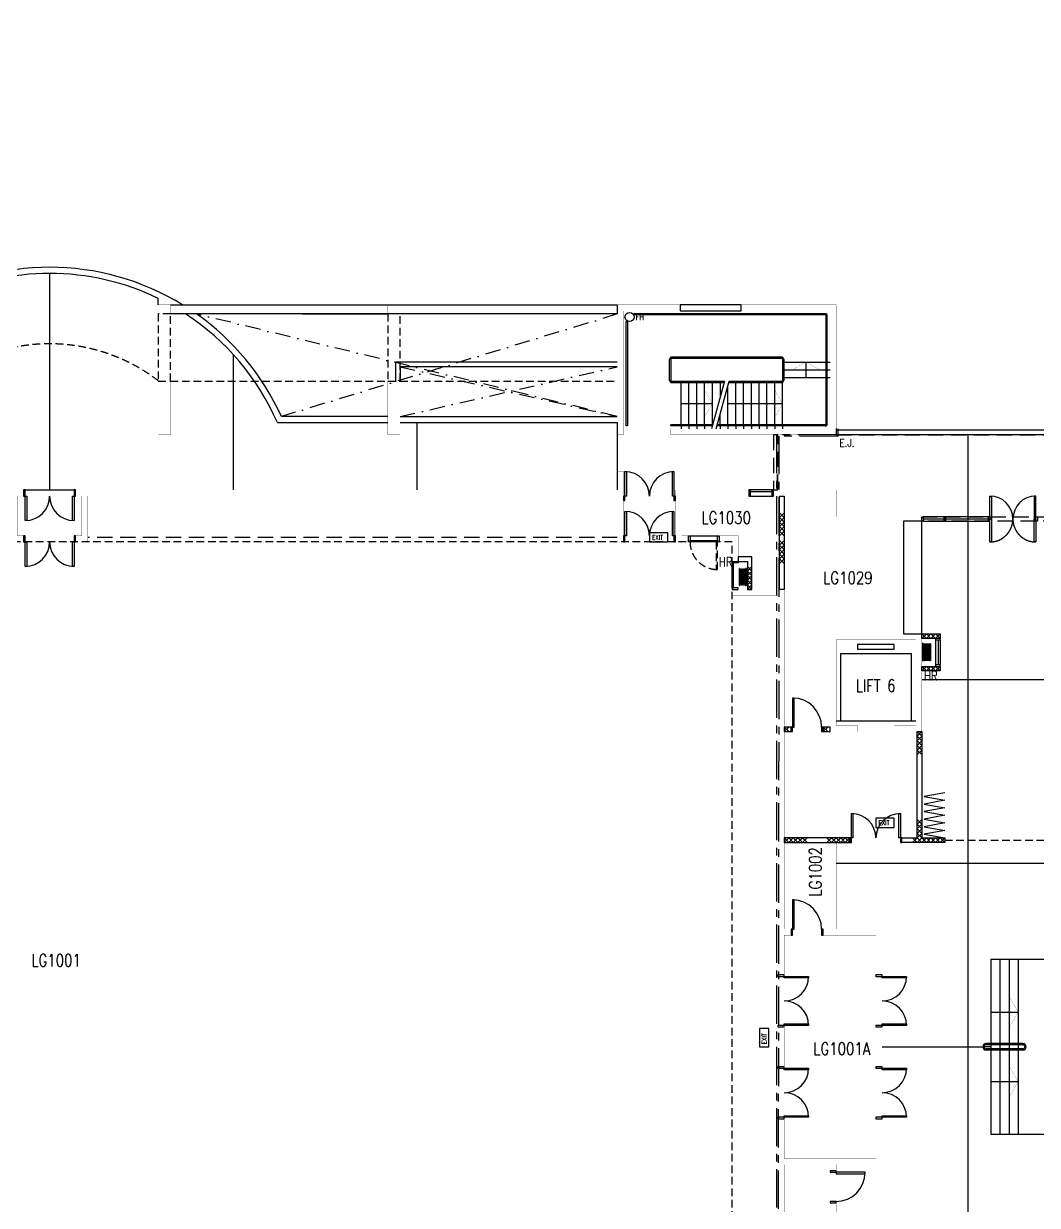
# Model space of a CAD drawing. Extents: x -163000 to 184253, y -124935 to 90032.
# Drawn here: x -102850 to -69725, y -57681 to -19061 of the extents above; entities that cross this region are included whole.
import ezdxf

# ---------------------------------------------------------------- set-up
doc = ezdxf.new("R2010")
doc.units = 0
doc.header["$LTSCALE"] = 1000
doc.header["$MEASUREMENT"] = 0
for name, pattern in [('s1118a$0$CENTER', [2, 1.25, -0.25, 0.25, -0.25]), ('s1118a$0$DASHDOT', [1, 0.5, -0.25, 0, -0.25]), ('s1118a$0$DASHED', [0.75, 0.5, -0.25]), ('s1118a$0$HIDDEN', [0.375, 0.25, -0.125])]:
    doc.linetypes.add(name, pattern=pattern)
doc.layers.get('0').update_dxf_attribs({"linetype": 'CONTINUOUS'})
for name, color, linetype in [('s1118a$0$19', 7, 'CONTINUOUS'), ('s1118a$0$20', 7, 'CONTINUOUS'), ('s1118a$0$22', 7, 'CONTINUOUS'), ('s1118a$0$23', 7, 'CONTINUOUS'), ('s1118a$0$25', 7, 'CONTINUOUS'), ('s1118a$0$29', 7, 'CONTINUOUS'), ('s1118a$0$30', 2, 'CONTINUOUS'), ('s1118a$0$31', 10, 'CONTINUOUS'), ('s1118a$0$42', 7, 'CONTINUOUS'), ('s1118a$0$56', 7, 'CONTINUOUS'), ('s1118a$0$6', 7, 'CONTINUOUS'), ('s1118a$0$7', 7, 'CONTINUOUS'), ('s1118a$0$ROOM-NO', 4, 'CONTINUOUS')]:
    doc.layers.add(name, color=color, linetype=linetype)
doc.styles.add('s1118a$0$STANDARD', font='SIMPLEX', dxfattribs={"width": 0.8})

# ---------------------------------------------------------------- blocks, each defined once
blk = doc.blocks.new('s1118a$0$D1700A')
at = {"layer": 's1118a$0$30', "color": 14, "linetype": 'Continuous'}
for points in [[(0.05, 0.2), (0.05, 1), (0.1, 1), (0.1, 0.2)], [(1.6, 0.2), (1.6, 1), (1.65, 1), (1.65, 0.2)], [(0, 0.2), (0, 0), (0.05, 0), (0.05, 0.2)], [(1.65, 0.2), (1.65, 0), (1.7, 0), (1.7, 0.2)]]:
    blk.add_lwpolyline(points, close=True, dxfattribs=at)
for centre, start, end in [((0.05, 0.2), 0, 90), ((1.650003, 0.2), 90, 180)]:
    blk.add_arc(centre, 0.800001, start, end, dxfattribs=at)
blk = doc.blocks.new('s1118a$0$D1050B')
at = {"layer": 's1118a$0$30', "color": 14, "linetype": 'Continuous'}
for points in [[(0.05, 0.15), (0.1, 0.15), (0.1, 1.1), (0.05, 1.1)], [(0, 0), (0.05, 0), (0.05, 0.15), (0, 0.15)], [(1, 0), (1.05, 0), (1.05, 0.15), (1, 0.15)]]:
    blk.add_lwpolyline(points, close=True, dxfattribs=at)
blk.add_arc((0.05, 0.150001), 0.950006, 0, 90, dxfattribs=at)
blk = doc.blocks.new('s1118a$0$D1700B')
at = {"layer": 's1118a$0$30', "color": 14, "linetype": 'Continuous'}
for points in [[(0.05, 0.15), (0.05, 0.95), (0.1, 0.95), (0.1, 0.15)], [(1.6, 0.15), (1.6, 0.95), (1.65, 0.95), (1.65, 0.15)], [(0, 0.15), (0, 0), (0.05, 0), (0.05, 0.15)], [(1.65, 0.15), (1.65, 0), (1.7, 0), (1.7, 0.15)]]:
    blk.add_lwpolyline(points, close=True, dxfattribs=at)
for centre, start, end in [((0.05, 0.150001), 0, 90), ((1.65001, 0.150001), 90, 180)]:
    blk.add_arc(centre, 0.800005, start, end, dxfattribs=at)
blk = doc.blocks.new('s1118a$0$D1050A')
at = {"layer": 's1118a$0$30', "color": 14, "linetype": 'Continuous'}
for points in [[(0.05, 0.2), (0.1, 0.2), (0.1, 1.15), (0.05, 1.15)], [(0, 0), (0.05, 0), (0.05, 0.2), (0, 0.2)], [(1, 0), (1.05, 0), (1.05, 0.2), (1, 0.2)]]:
    blk.add_lwpolyline(points, close=True, dxfattribs=at)
blk.add_arc((0.05, 0.200001), 0.950006, 0, 90, dxfattribs=at)
blk = doc.blocks.new('s1118a$0$HR')
at = {"layer": 's1118a$0$56', "color": 1, "linetype": 'Continuous'}
for p, q in [((0, 0.6), (0, 0)), ((0.0594, 0.046), (0.067, 0.5441)), ((0.0862, 0.046), (0.0938, 0.5441)), ((0.113, 0.046), (0.1206, 0.5441)), ((0.1398, 0.046), (0.1474, 0.5441)), ((0.1666, 0.046), (0.1742, 0.5441)), ((0.2009, 0.5441), (0.1933, 0.046)), ((0.2201, 0.046), (0.2277, 0.5441)), ((0.2469, 0.046), (0.2545, 0.5441)), ((0, 0.325), (0.05, 0.325)), ((0, 0.275), (0.05, 0.275))]:
    blk.add_line(p, q, dxfattribs=at)
for points in [[(0.0574, 0.57), (0.0449, 0.57), (0.0449, 0.02), (0.0574, 0.02)], [(0.2574, 0.02), (0.2699, 0.02), (0.2699, 0.57), (0.2574, 0.57)]]:
    blk.add_lwpolyline(points, close=True, dxfattribs=at)
for centre, start, end in [((0.08045, 0.544103), 0.000031, 180.000025), ((0.107236, 0.544103), 0.000031, 180.000025), ((0.134022, 0.544103), 0.000031, 180.000025), ((0.160808, 0.544103), 0.000031, 180.000025), ((0.187594, 0.544103), 0.000031, 180.000025), ((0.21438, 0.544103), 0.000031, 180.000025), ((0.241165, 0.544103), 0.000031, 180.000025), ((0.07285, 0.046), 179.999972, 359.999967), ((0.099636, 0.046), 179.999972, 359.999967), ((0.126422, 0.046), 179.999972, 359.999967), ((0.153208, 0.046), 179.999972, 359.999967), ((0.179994, 0.046), 179.999972, 359.999967), ((0.20678, 0.046), 179.999972, 359.999967), ((0.233565, 0.046), 179.999972, 359.999967)]:
    blk.add_arc(centre, 0.013393, start, end, dxfattribs=at)
blk = doc.blocks.new('s1118a$0$D1600D')
at = {"layer": 's1118a$0$30', "color": 14, "linetype": 'Continuous'}
for points in [[(0.05, 0.15), (0, 0.15), (0, 0), (0.0501, 0), (0.05, 0.825), (0.1, 0.8251), (0.1, 0.075), (0.05, 0.075)], [(1.55, 0.15), (1.6, 0.15), (1.6, 0), (1.55, 0), (1.55, 0.825), (1.5, 0.825), (1.5, 0.075), (1.55, 0.075)]]:
    blk.add_lwpolyline(points, dxfattribs=at)
at = {"layer": 's1118a$0$30', "color": 14, "linetype": 's1118a$0$HIDDEN'}
for points in [[(0.05, 0.075), (0.1, 0.075), (0.1, -0.675), (0.0501, -0.675)], [(1.5, 0.075), (1.55, 0.075), (1.55, -0.675), (1.5001, -0.675)]]:
    blk.add_lwpolyline(points, close=True, dxfattribs=at)
at = {"layer": 's1118a$0$30', "color": 14, "linetype": 'Continuous'}
for centre, start, end in [((0.05, 0.075), 0, 90), ((1.55, 0.075), 90, 180)]:
    blk.add_arc(centre, 0.75, start, end, dxfattribs=at)
at = {"layer": 's1118a$0$30', "color": 14, "linetype": 's1118a$0$HIDDEN'}
for centre, start, end in [((0.05, 0.075), 270, 0), ((1.55, 0.075), 180, 270)]:
    blk.add_arc(centre, 0.75, start, end, dxfattribs=at)
blk = doc.blocks.new('s1118a$0$CHAT15')
at = {"layer": 's1118a$0$22', "color": 14, "linetype": 'Continuous'}
for points in [[(0, 0), (0.15, 0.15), (0.3, 0), (0.45, 0.15), (0.6, 0), (0.75, 0.15)], [(0, 0.15), (0.15, 0), (0.3, 0.15), (0.45, 0), (0.6, 0.15), (0.75, 0)]]:
    blk.add_lwpolyline(points, dxfattribs=at)
blk = doc.blocks.new('s1118a$0$HAT15')
at = {"layer": 's1118a$0$22', "color": 14, "linetype": 'Continuous'}
for p, q in [((0, 0), (0.15, 0.15)), ((0, 0.15), (0.15, 0))]:
    blk.add_line(p, q, dxfattribs=at)
blk = doc.blocks.new('s1118a$0$EXIT')
at = {"layer": 's1118a$0$56', "color": 1, "linetype": 'Continuous'}
blk.add_lwpolyline([(0, 0), (0.6, 0), (0.6, 0.3), (0, 0.3)], close=True, dxfattribs=at)
at = {"layer": 's1118a$0$56', "color": 1, "linetype": 'Continuous', "style": 's1118a$0$STANDARD', "width": 0.8}
blk.add_text('EXIT', height=0.15, dxfattribs=at).set_placement((0.0816, 0.0747))
blk = doc.blocks.new('s1118a$0$FH')
at = {"layer": 's1118a$0$56', "color": 1, "linetype": 'Continuous'}
blk.add_circle((0, 0), 0.15, dxfattribs=at)
at = {"layer": 's1118a$0$56', "color": 1, "linetype": 'Continuous', "style": 's1118a$0$STANDARD', "width": 0.8}
blk.add_text('FH', height=0.2, dxfattribs=at).set_placement((0.2, -0.1))
blk = doc.blocks.new('s1118a')
at = {"layer": 's1118a$0$19', "color": 2, "linetype": 's1118a$0$DASHED'}
blk.add_line((-83450, -35850), (-100750, -35850), dxfattribs=at)
for points in [[(-76300, -32500), (-66950, -32500), (-66950, -32350), (-76300, -32350)], [(-78350, -34300), (-78200, -34300), (-78200, -32500), (-78350, -32500)], [(-73501, -35175), (-54718, -35175), (-49238, -40656), (-49344, -40762), (-54781, -35325), (-73501, -35325)]]:
    blk.add_lwpolyline(points, close=True, dxfattribs=at)
at = {"layer": 's1118a$0$20', "color": 14, "linetype": 'Continuous'}
blk.add_line((-76300, -41850), (-73700, -41850), dxfattribs=at)
at = {"layer": 's1118a$0$20', "color": 14, "linetype": 'Continuous', "const_width": 5}
for points in [[(-81400, -28250), (-83450, -28250), (-83450, -32500), (-83250, -32500), (-83250, -28450), (-81400, -28450), (-81400, -28250)], [(-79405, -28250), (-76300, -28250), (-76300, -32500), (-81700, -32500), (-81700, -32300), (-76500, -32300), (-76500, -28450), (-79405, -28450), (-79405, -28250)], [(-79150, -34300), (-79150, -34500), (-81350, -34500), (-81350, -35800), (-81125, -35800), (-81125, -36000), (-81550, -36000), (-81550, -34300), (-79150, -34300)], [(-78350, -34300), (-78350, -34500), (-76499, -34500), (-76499, -35325), (-76300, -35325), (-73501, -35325), (-73501, -35175), (-76300, -35175), (-76300, -34300), (-78350, -34300)]]:
    blk.add_lwpolyline(points, dxfattribs=at)
at = {"layer": 's1118a$0$20', "color": 14, "linetype": 'Continuous'}
for points in [[(-81400, -28450), (-79405, -28450), (-79405, -28250), (-81400, -28250)], [(-78150, -34500), (-78000, -34500), (-78000, -37550), (-78150, -37550)], [(-73501, -35175), (-73451, -35175), (-73451, -35325), (-73501, -35325)], [(-72775, -35175), (-73451, -35175), (-73451, -35245), (-72775, -35245)], [(-73451, -35325), (-72775, -35325), (-72775, -35255), (-73451, -35255)], [(-72775, -35325), (-72725, -35325), (-72725, -35175), (-72775, -35175)], [(-71325, -35175), (-72725, -35175), (-72725, -35245), (-71325, -35245)], [(-72725, -35325), (-71325, -35325), (-71325, -35255), (-72725, -35255)], [(-73501, -39000), (-72901, -39000), (-72901, -39150), (-73501, -39150)], [(-73501, -40065), (-72901, -40065), (-72901, -40215), (-73501, -40215)], [(-78000, -42200), (-77775, -42200), (-77775, -42050), (-78000, -42050)], [(-76725, -42200), (-76500, -42200), (-76500, -42050), (-76725, -42050)], [(-74150, -45675), (-73651, -45675), (-73651, -42200), (-73501, -42200), (-73501, -45675), (-72750, -45675), (-72750, -45825), (-73501, -45825), (-74150, -45825)], [(-78000, -45825), (-75850, -45825), (-75850, -45675), (-78000, -45675)]]:
    blk.add_lwpolyline(points, close=True, dxfattribs=at)
at = {"layer": 's1118a$0$20', "color": 14, "linetype": 'Continuous', "const_width": 5}
for points in [[(-80650, -28450), (-80900, -28450), (-80900, -28250), (-80650, -28250)], [(-79900, -28450), (-80150, -28450), (-80150, -28250), (-79900, -28250)], [(-103250, -36000), (-102850, -36000), (-102850, -35800), (-103050, -35800), (-103050, -34500), (-102850, -34500), (-102850, -34300), (-120550, -34300), (-120550, -33700), (-120750, -33700), (-120750, -34300), (-120750, -36000), (-120550, -36000), (-120550, -34500), (-103250, -34500)], [(-101150, -34300), (-101150, -34500), (-100950, -34500), (-100950, -35800), (-101150, -35800), (-101150, -36000), (-100750, -36000), (-100750, -34500), (-83450, -34500), (-83450, -36000), (-83250, -36000), (-83250, -34300), (-83250, -33700), (-83450, -33700), (-83450, -34300)], [(-80125, -35800), (-79500, -35800), (-79500, -36635), (-79700, -36635), (-79700, -36000), (-80125, -36000)], [(-79700, -37550), (-79700, -37750), (-78200, -37750), (-78200, -50150), (-78000, -50150), (-78000, -48850), (-77775, -48850), (-77775, -48650), (-78000, -48650), (-78000, -37550)], [(-75600, -42200), (-75600, -42000), (-76300, -42000), (-76300, -39200), (-73700, -39200), (-73700, -42000), (-74400, -42000), (-74400, -42200), (-73501, -42200), (-73501, -39000), (-76500, -39000), (-76500, -42200)], [(-76725, -48850), (-76725, -48650), (-76500, -48650), (-76500, -45825), (-76300, -45825), (-76300, -48650), (-74800, -48650), (-74800, -50150), (-75000, -50150), (-75000, -48850)], [(-78200, -53150), (-78000, -53150), (-78000, -51850), (-78200, -51850)], [(-75000, -53150), (-74800, -53150), (-74800, -51850), (-75000, -51850)], [(-79700, -67450), (-79700, -67250), (-78200, -67250), (-78200, -54850), (-78000, -54850), (-78000, -56150), (-75000, -56150), (-75000, -54850), (-74800, -54850), (-74800, -56350), (-76300, -56350), (-76300, -56550), (-76500, -56550), (-76500, -56350), (-78000, -56350), (-78000, -59900), (-77775, -59900), (-77775, -60100), (-78000, -60100), (-78000, -67450)], [(-76300, -57600), (-76500, -57600), (-76500, -59900), (-76725, -59900), (-76725, -60100), (-76300, -60100)]]:
    blk.add_lwpolyline(points, close=True, dxfattribs=at)
at = {"layer": 's1118a$0$20', "color": 14, "linetype": 'Continuous'}
blk.add_lwpolyline([(-79200, -37550), (-79050, -37550), (-79050, -36485), (-79500, -36485), (-79500, -36635), (-79200, -36635), (-79200, -37550)], dxfattribs=at)
at = {"layer": 's1118a$0$22', "color": 14, "linetype": 'Continuous'}
for points in [[(-73501, -39150), (-73351, -39000), (-73201, -39150), (-73051, -39000), (-72901, -39150)], [(-73501, -39000), (-73351, -39150), (-73201, -39000), (-73051, -39150), (-72901, -39000)], [(-73501, -40215), (-73351, -40065), (-73201, -40215), (-73051, -40065), (-72901, -40215)], [(-73501, -40065), (-73351, -40215), (-73201, -40065), (-73051, -40215), (-72901, -40065)]]:
    blk.add_lwpolyline(points, dxfattribs=at)
at = {"layer": 's1118a$0$23', "color": 14, "linetype": 'Continuous'}
for p, q in [((-98450, -28250), (-98450, -28042)), ((-98051, -28250), (-93750, -28250)), ((-93750, -28550), (-90950, -28550)), ((-90950, -31900), (-94427, -31900)), ((-90550, -31900), (-83450, -31900)), ((-94557, -32100), (-90950, -32100)), ((-90550, -32100), (-83450, -32100))]:
    blk.add_line(p, q, dxfattribs=at)
at = {"layer": 's1118a$0$23', "color": 14, "linetype": 's1118a$0$DASHDOT'}
for p, q in [((-83450, -31900), (-97199, -28550)), ((-83450, -28550), (-94427, -31900)), ((-90550, -30275), (-83450, -31900)), ((-90550, -31900), (-83450, -30275))]:
    blk.add_line(p, q, dxfattribs=at)
at = {"layer": 's1118a$0$23', "color": 14, "linetype": 's1118a$0$HIDDEN'}
for p, q in [((-98050, -30750), (-83450, -30750)), ((-72750, -45750), (-53738, -45750))]:
    blk.add_line(p, q, dxfattribs=at)
at = {"layer": 's1118a$0$23', "color": 14, "linetype": 'Continuous'}
for points in [[(-30950, -18250), (-30950, -21550), (-56450, -21550), (-56450, -32350), (-76300, -32350)], [(-30800, -18250), (-30800, -21700), (-56300, -21700), (-56300, -32500), (-76300, -32500)], [(-93750, -28250), (-93750, -28250), (-83450, -28250), (-83450, -28450), (-83450, -28550), (-93450, -28550), (-98050, -28550)], [(-83450, -30125), (-90700, -30125), (-90700, -30750)], [(-83450, -30275), (-90550, -30275), (-90550, -30750)]]:
    blk.add_lwpolyline(points, dxfattribs=at)
at = {"layer": 's1118a$0$23', "color": 14, "linetype": 's1118a$0$HIDDEN'}
blk.add_lwpolyline([(-124625, -69000), (-79700, -69000), (-79700, -36000), (-124625, -36000)], close=True, dxfattribs=at)
at = {"layer": 's1118a$0$23', "color": 14, "linetype": 'Continuous'}
for radius, start, end in [(8319, 58.5125, 121.4875), (8119, 64.0729, 115.9271), (8119, 23.5544, 56.8086), (8319, 24.4597, 54.7549)]:
    blk.add_arc((-102000, -35344), radius, start, end, dxfattribs=at)
at = {"layer": 's1118a$0$23', "color": 14, "linetype": 's1118a$0$HIDDEN'}
blk.add_arc((-102000, -35344), 5819, 52.4081, 127.5919, dxfattribs=at)
at = {"layer": 's1118a$0$25', "color": 10, "linetype": 'Continuous'}
for p, q in [((-76655, -28580), (-82900, -28579)), ((-76630, -32140), (-76630, -28600)), ((-76590, -32140), (-76590, -28600)), ((-81740, -30725), (-81740, -30025)), ((-81700, -30025), (-81700, -30725)), ((-78075, -29960), (-81675, -29960)), ((-78075, -30000), (-81675, -30000)), ((-78050, -30020), (-78050, -30720)), ((-78010, -30020), (-78010, -30720)), ((-78010, -30120), (-76630, -30120)), ((-77282, -30625), (-77282, -30120)), ((-76590, -30120), (-76500, -30120)), ((-78010, -30375), (-76630, -30375)), ((-76590, -30375), (-76500, -30375)), ((-81675, -30750), (-79948, -30750)), ((-81675, -30790), (-79959, -30790)), ((-81365, -32165), (-81365, -30790)), ((-81110, -32165), (-81110, -30790)), ((-80855, -32165), (-80855, -30790)), ((-80600, -32165), (-80600, -30790)), ((-79948, -30750), (-80375, -32300)), ((-80345, -32165), (-80345, -30790)), ((-80220, -32300), (-79793, -30750)), ((-80090, -30790), (-80090, -31265)), ((-79804, -30790), (-78075, -30790)), ((-79793, -30750), (-78075, -30750)), ((-79580, -32165), (-79580, -30790)), ((-79325, -32165), (-79325, -30790)), ((-79070, -32165), (-79070, -30790)), ((-78815, -32165), (-78815, -30790)), ((-78560, -32165), (-78560, -30790)), ((-78305, -32165), (-78305, -30790)), ((-78050, -32165), (-78050, -30790)), ((-78010, -30630), (-76630, -30630)), ((-76590, -30630), (-76500, -30630)), ((-79835, -32165), (-79835, -30903)), ((-81365, -31480), (-80345, -31480)), ((-79835, -31480), (-78050, -31480)), ((-80090, -32165), (-80090, -31828)), ((-80339, -32170), (-81700, -32170)), ((-81700, -32210), (-81700, -32170)), ((-80350, -32210), (-81700, -32210)), ((-81365, -32210), (-81365, -32300)), ((-81110, -32210), (-81110, -32300)), ((-80855, -32210), (-80855, -32300)), ((-80600, -32210), (-80600, -32300)), ((-76655, -32210), (-80195, -32210)), ((-76655, -32170), (-80184, -32170)), ((-80090, -32210), (-80090, -32300)), ((-79835, -32210), (-79835, -32300)), ((-79580, -32210), (-79580, -32300)), ((-79325, -32210), (-79325, -32300)), ((-79070, -32210), (-79070, -32300)), ((-78815, -32210), (-78815, -32300)), ((-78560, -32210), (-78560, -32300)), ((-78305, -32210), (-78305, -32300)), ((-78050, -32210), (-78050, -32300)), ((-71250, -49650), (-71250, -52392)), ((-68550, -49650), (-71250, -49650)), ((-70950, -49650), (-70950, -52392)), ((-70650, -49650), (-70650, -52392)), ((-70350, -49650), (-70350, -52392)), ((-71250, -51365), (-70350, -51365)), ((-70200, -52392), (-71400, -52392)), ((-70200, -52432), (-71400, -52432)), ((-71250, -52432), (-71250, -52567)), ((-70950, -52432), (-70950, -52567)), ((-70650, -52432), (-70650, -52567)), ((-70350, -52432), (-70350, -52567)), ((-70200, -52567), (-71400, -52567)), ((-70200, -52607), (-71400, -52607)), ((-71250, -52607), (-71250, -55350)), ((-70950, -52607), (-70950, -55350)), ((-70650, -52607), (-70650, -55350)), ((-70350, -52607), (-70350, -55350)), ((-71250, -53634), (-70350, -53634)), ((-71250, -55350), (-68550, -55350))]:
    blk.add_line(p, q, dxfattribs=at)
at = {"layer": 's1118a$0$25', "color": 3, "linetype": 'Continuous'}
blk.add_line((-102850, -34300), (-101150, -34300), dxfattribs=at)
at = {"layer": 's1118a$0$25', "color": 10, "linetype": 'Continuous'}
for points in [[(-76655, -28540), (-82900, -28539), (-82900, -28579), (-82900, -28539)], [(-83120, -28800), (-83120, -32210), (-83160, -32210), (-83160, -28800), (-83120, -28800)]]:
    blk.add_lwpolyline(points, dxfattribs=at)
at = {"layer": 's1118a$0$25', "color": 10, "linetype": 'Continuous', "const_width": 5}
for points in [[(-77282, -30115), (-77715, -30365)], [(-77282, -30115), (-76849, -30365)], [(-80595, -31047), (-80345, -31480)], [(-78300, -31047), (-78050, -31480)], [(-80595, -31913), (-80345, -31480)], [(-78300, -31913), (-78050, -31480)], [(-70350, -51365), (-70650, -50845)], [(-70350, -51365), (-70650, -51885)], [(-70350, -53634), (-70650, -53115)], [(-70350, -53634), (-70650, -54154)]]:
    blk.add_lwpolyline(points, dxfattribs=at)
at = {"layer": 's1118a$0$25', "color": 10, "linetype": 'Continuous'}
for centre, radius, start, end in [((-76655, -28605), 65, 0, 89.9943), ((-76655, -28605), 25, 0, 89.9944), ((-81675, -30025), 65, 90, 180), ((-81675, -30025), 25, 90, 180), ((-78075, -30025), 65, 0, 90), ((-78075, -30025), 25, 0, 90), ((-81675, -30725), 65, 180, 270), ((-81675, -30725), 25, 180, 270), ((-78075, -30725), 25, 270, 0), ((-78075, -30725), 65, 270, 0), ((-76655, -32145), 25, 270, 0), ((-76655, -32145), 65, 270, 0), ((-71400, -52500), 108, 90, 270), ((-71400, -52500), 67.5, 90, 270), ((-70200, -52500), 108, 270, 90), ((-70200, -52500), 67.5, 270, 90)]:
    blk.add_arc(centre, radius, start, end, dxfattribs=at)
at = {"layer": 's1118a$0$29', "linetype": 'Continuous', "const_width": 5}
blk.add_lwpolyline([(-79700, -36635), (-79500, -36635), (-79700, -36635), (-79700, -36000)], dxfattribs=at)
at = {"layer": 's1118a$0$30', "color": 14, "linetype": 'Continuous'}
for p, q in [((-79100, -34500), (-78400, -34500)), ((-81075, -35800), (-80175, -35800)), ((-79700, -37500), (-79700, -36685))]:
    blk.add_line(p, q, dxfattribs=at)
for points in [[(-79100, -34300), (-79150, -34300), (-79150, -34500), (-79100, -34500)], [(-78400, -34300), (-79100, -34300), (-79100, -34350), (-78400, -34350)], [(-78350, -34300), (-78400, -34300), (-78400, -34500), (-78350, -34500)], [(-81075, -36000), (-81125, -36000), (-81125, -35800), (-81075, -35800)], [(-80125, -36000), (-80175, -36000), (-80175, -35800), (-80125, -35800)], [(-80175, -36000), (-81075, -36000), (-81075, -35950), (-80175, -35950)], [(-79500, -36685), (-79700, -36685), (-79700, -36635), (-79500, -36635)], [(-79650, -36685), (-79700, -36685), (-79700, -37500), (-79650, -37500)], [(-79500, -37500), (-79700, -37500), (-79700, -37550), (-79500, -37550)]]:
    blk.add_lwpolyline(points, close=True, dxfattribs=at)
at = {"layer": 's1118a$0$30', "color": 14, "linetype": 's1118a$0$HIDDEN'}
blk.add_lwpolyline([(-80175, -36000), (-80225, -36000), (-80225, -36900), (-80175, -36900)], close=True, dxfattribs=at)
at = {"layer": 's1118a$0$30', "color": 3, "linetype": 'Continuous'}
blk.add_lwpolyline([(-72750, -44194), (-73427, -44318), (-72750, -44441), (-73427, -44564), (-72750, -44688), (-73427, -44811), (-72750, -44934), (-73427, -45058), (-72750, -45181), (-73427, -45305), (-72750, -45428), (-73427, -45552), (-72750, -45675)], dxfattribs=at)
at = {"layer": 's1118a$0$30', "color": 14, "linetype": 's1118a$0$HIDDEN'}
blk.add_arc((-80175, -36000), 900, 180, 270, dxfattribs=at)
at = {"layer": 's1118a$0$31', "color": 14, "linetype": 'Continuous'}
blk.add_lwpolyline([(-74101, -39000), (-73501, -39000), (-73501, -35325), (-74101, -35325)], close=True, dxfattribs=at)
at = {"layer": 's1118a$0$42', "color": 14, "linetype": 'Continuous'}
blk.add_lwpolyline([(-75600, -39500), (-74400, -39500), (-74400, -39350), (-75600, -39350)], close=True, dxfattribs=at)
blk.add_lwpolyline([(-76150, -41850), (-76150, -39650), (-73850, -39650), (-73850, -41850)], dxfattribs=at)
at = {"layer": 's1118a$0$56', "color": 1, "linetype": 'Continuous'}
blk.add_line((-73051, -39200), (-73051, -40015), dxfattribs=at)
at = {"layer": 's1118a$0$56', "color": 1, "linetype": 's1118a$0$HIDDEN', "const_width": 5}
blk.add_lwpolyline([(-78250, -34300), (-78250, -32500)], dxfattribs=at)
at = {"layer": 's1118a$0$56', "color": 1, "linetype": 'Continuous'}
for points in [[(-72901, -39150), (-73051, -39150), (-73051, -39200), (-72901, -39200)], [(-72901, -40015), (-72951, -40015), (-72951, -39200), (-72901, -39200)], [(-72901, -40015), (-73051, -40015), (-73051, -40065), (-72901, -40065)]]:
    blk.add_lwpolyline(points, close=True, dxfattribs=at)
at = {"layer": 's1118a$0$6', "color": 14, "linetype": 'Continuous', "const_width": 5}
for points in [[(-98050, -28550), (-98450, -28550), (-98450, -28250), (-98050, -28250)], [(-98050, -28550), (-98450, -28550), (-98450, -28250), (-98050, -28250)], [(-98050, -28550), (-98450, -28550), (-98450, -28250), (-98050, -28250)], [(-90950, -28550), (-90550, -28550), (-90550, -28250), (-90950, -28250)], [(-90950, -28550), (-90550, -28550), (-90550, -28250), (-90950, -28250)], [(-90950, -28550), (-90550, -28550), (-90550, -28250), (-90950, -28250)], [(-98450, -32500), (-98050, -32500), (-98050, -30750), (-98450, -30750)], [(-98450, -32500), (-98050, -32500), (-98050, -30750), (-98450, -30750)], [(-98450, -32500), (-98050, -32500), (-98050, -30750), (-98450, -30750)], [(-90950, -32500), (-90550, -32500), (-90550, -30750), (-90950, -30750)], [(-90950, -32500), (-90550, -32500), (-90550, -30750), (-90950, -30750)], [(-90950, -32500), (-90550, -32500), (-90550, -30750), (-90950, -30750)]]:
    blk.add_lwpolyline(points, close=True, dxfattribs=at)
at = {"layer": 's1118a$0$7', "color": 4, "linetype": 'Continuous'}
for p, q in [((-102000, -27225), (-102000, -34300)), ((-96000, -29874), (-96000, -34300)), ((-90000, -32100), (-90000, -34300)), ((-83450, -32100), (-83450, -34300)), ((-72000, -32500), (-72000, -59175)), ((-73501, -40500), (-49606, -40500)), ((-76300, -46500), (-66650, -46500)), ((-74800, -52500), (-71507, -52500)), ((-71250, -52500), (-71467, -52500))]:
    blk.add_line(p, q, dxfattribs=at)
at = {"layer": 's1118a$0$7', "color": 2, "linetype": 's1118a$0$HIDDEN'}
for points in [[(-98450, -30750), (-98050, -30750), (-98050, -28550), (-98450, -28550)], [(-90950, -30750), (-90550, -30750), (-90550, -28550), (-90950, -28550)]]:
    blk.add_lwpolyline(points, close=True, dxfattribs=at)
at = {"layer": 's1118a$0$7', "color": 4, "linetype": 's1118a$0$CENTER'}
for points in [[(-76298, -32288), (-76300, -32500), (-78250, -32500), (-78250, -72500), (-76300, -72500), (-76300, -82250), (-76306, -83300), (-76000, -83300), (-76000, -83500)], [(-76250, -32300), (-76250, -32550), (-78168, -32539), (-78207, -72450), (-76250, -72450), (-76250, -82200), (-76256, -83250), (-75950, -83250), (-75950, -83500)]]:
    blk.add_lwpolyline(points, dxfattribs=at)
at = {"xscale": 999.9979999999999, "yscale": 999.9979999999999, "zscale": 1000}
for name, p in [('s1118a$0$FH', (-83050, -28650)), ('s1118a$0$EXIT', (-82399, -36000)), ('s1118a$0$HR', (-73477, -39899)), ('s1118a$0$HAT15', (-78000, -42200)), ('s1118a$0$HAT15', (-76725, -42200)), ('s1118a$0$EXIT', (-74999, -45330)), ('s1118a$0$CHAT15', (-78000, -45825)), ('s1118a$0$HAT15', (-73801, -45825))]:
    blk.add_blockref(name, p, dxfattribs=at)
for name, p, rotation in [('s1118a$0$D1700A', (-101150, -34300), 180), ('s1118a$0$CHAT15', (-78000, -35800), 90), ('s1118a$0$D1700A', (-101150, -35800), 180), ('s1118a$0$CHAT15', (-78150, -35950), 270), ('s1118a$0$HR', (-79200, -36850), 180), ('s1118a$0$CHAT15', (-79200, -36800), 270), ('s1118a$0$CHAT15', (-73651, -42200), 270), ('s1118a$0$CHAT15', (-73501, -45825), 90), ('s1118a$0$CHAT15', (-75850, -45675), 180), ('s1118a$0$CHAT15', (-72751, -45675), 180), ('s1118a$0$EXIT', (-78500, -52500), 90), ('s1118a$0$D1050A', (-76500, -56550), 270)]:
    blk.add_blockref(name, p, dxfattribs=dict(at, rotation=rotation))
at = {"layer": 's1118a$0$30', "zscale": 1000}
for name, p, xscale, yscale in [('s1118a$0$D1700B', (-83250, -34650), 999.9979999999999, 999.9979999999999), ('s1118a$0$D1600D', (-71325, -35325), 999.9979999999999, 999.9979999999999), ('s1118a$0$D1700A', (-83250, -36000), 999.994, 999.994), ('s1118a$0$D1050B', (-77775, -42200), 999.994, 999.994), ('s1118a$0$D1700B', (-75850, -45825), 999.994, 999.994), ('s1118a$0$D1050A', (-77775, -48850), 999.994, 999.994)]:
    blk.add_blockref(name, p, dxfattribs=dict(at, xscale=xscale, yscale=yscale))
at = {"layer": 's1118a$0$30', "xscale": 999.9979999999999, "yscale": 999.9979999999999, "zscale": 1000, "rotation": 270}
for p in [(-78200, -50150), (-75000, -50150), (-78200, -53150), (-75000, -53150)]:
    blk.add_blockref('s1118a$0$D1700A', p, dxfattribs=at)
at = {"layer": 's1118a$0$56', "color": 1, "linetype": 'Continuous', "style": 's1118a$0$STANDARD', "width": 0.8}
for p in [(-80128, -36802), (-73427, -40527)]:
    blk.add_text('HR', height=300, dxfattribs=at).set_placement(p)
at = {"layer": 's1118a$0$7', "color": 4, "linetype": 's1118a$0$CENTER', "style": 's1118a$0$STANDARD', "width": 0.84}
blk.add_text('E.J.', height=250, dxfattribs=at).set_placement((-76194, -32887))
at = {"layer": 's1118a$0$ROOM-NO', "style": 's1118a$0$STANDARD', "width": 0.8}
for s, p in [('LG1030', (-80701, -35403)), ('LG1029', (-76724, -37373)), ('LIFT 6', (-75661, -40896)), ('LG1001', (-102597, -49874)), ('LG1001A', (-77046, -52762))]:
    blk.add_text(s, height=400, dxfattribs=at).set_placement(p)
blk.add_text('LG1002', height=400, rotation=90, dxfattribs=at).set_placement((-76777, -47588))

msp = doc.modelspace()

# ---------------------------------------------------------------- block references
msp.add_blockref('s1118a', (0, 0))

doc.saveas('drawing.dxf')
